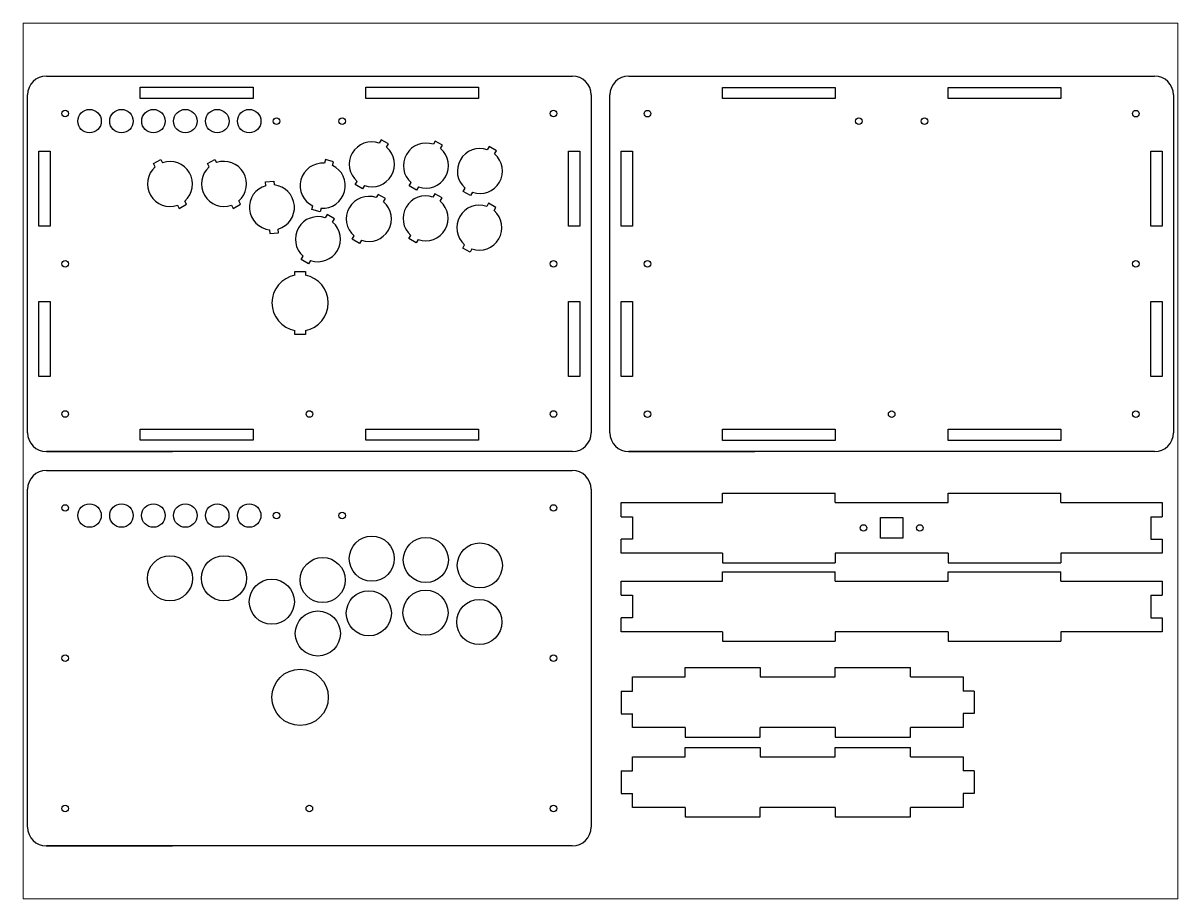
# Paper-space layout '布局1' of a CAD drawing. Header units: millimetres. Extents: x 26 to 231, y 20 to 176.
# The model-space entities are those that its viewports show. They can reach past a viewport. Long polylines and large blocks are cut down to what shows.
import ezdxf

# ---------------------------------------------------------------- set-up
doc = ezdxf.new("R2010")
doc.units = ezdxf.units.MM

msp = doc.modelspace()

# ---------------------------------------------------------------- linework, layer by layer
at = {"color": 7}
for p, q in [((10, 200), (290, 200)), ((319.97, 199.97), (599.97, 199.97)), ((60, 194), (120, 194)), ((60, 188), (60, 194)), ((120, 194), (120, 194)), ((120, 194), (120, 188)), ((180, 194), (240, 194)), ((180, 188), (180, 194)), ((240, 194), (240, 194)), ((240, 194), (240, 188)), ((369.97, 193.97), (429.97, 193.97)), ((369.97, 187.97), (369.97, 193.97)), ((429.97, 193.97), (429.97, 193.97)), ((429.97, 193.97), (429.97, 187.97)), ((489.97, 193.97), (549.97, 193.97)), ((489.97, 187.97), (489.97, 193.97)), ((549.97, 193.97), (549.97, 193.97)), ((549.97, 193.97), (549.97, 187.97)), ((0, 10), (0, 190)), ((120, 188), (60, 188)), ((60, 188), (60, 188)), ((120, 188), (120, 188)), ((240, 188), (180, 188)), ((180, 188), (180, 188)), ((240, 188), (240, 188)), ((300, 190), (300, 10)), ((309.97, 9.97), (309.97, 189.97)), ((429.97, 187.97), (369.97, 187.97)), ((369.97, 187.97), (369.97, 187.97)), ((429.97, 187.97), (429.97, 187.97)), ((549.97, 187.97), (489.97, 187.97)), ((489.97, 187.97), (489.97, 187.97)), ((549.97, 187.97), (549.97, 187.97)), ((609.97, 189.97), (609.97, 9.97)), ((6, 160), (12, 160)), ((6, 120), (6, 160)), ((12, 160), (12, 160)), ((12, 160), (12, 120)), ((288, 160), (294, 160)), ((288, 120), (288, 160)), ((294, 160), (294, 160)), ((294, 160), (294, 120)), ((315.97, 159.97), (321.97, 159.97)), ((315.97, 119.97), (315.97, 159.97)), ((321.97, 159.97), (321.97, 159.97)), ((321.97, 159.97), (321.97, 119.97)), ((597.97, 159.97), (603.97, 159.97)), ((597.97, 119.97), (597.97, 159.97)), ((603.97, 159.97), (603.97, 159.97)), ((603.97, 159.97), (603.97, 119.97)), ((12, 120), (6, 120)), ((6, 120), (6, 120)), ((12, 120), (12, 120)), ((294, 120), (288, 120)), ((288, 120), (288, 120)), ((294, 120), (294, 120)), ((321.97, 119.97), (315.97, 119.97)), ((315.97, 119.97), (315.97, 119.97)), ((321.97, 119.97), (321.97, 119.97)), ((603.97, 119.97), (597.97, 119.97)), ((597.97, 119.97), (597.97, 119.97)), ((603.97, 119.97), (603.97, 119.97)), ((6, 80), (12, 80)), ((6, 40), (6, 80)), ((12, 80), (12, 80)), ((12, 80), (12, 40)), ((288, 80), (294, 80)), ((288, 40), (288, 80)), ((294, 80), (294, 80)), ((294, 80), (294, 40)), ((315.97, 79.97), (321.97, 79.97)), ((315.97, 39.97), (315.97, 79.97)), ((321.97, 79.97), (321.97, 79.97)), ((321.97, 79.97), (321.97, 39.97)), ((597.97, 79.97), (603.97, 79.97)), ((597.97, 39.97), (597.97, 79.97)), ((603.97, 79.97), (603.97, 79.97)), ((603.97, 79.97), (603.97, 39.97)), ((12, 40), (6, 40)), ((6, 40), (6, 40)), ((12, 40), (12, 40)), ((294, 40), (288, 40)), ((288, 40), (288, 40)), ((294, 40), (294, 40)), ((321.97, 39.97), (315.97, 39.97)), ((315.97, 39.97), (315.97, 39.97)), ((321.97, 39.97), (321.97, 39.97)), ((603.97, 39.97), (597.97, 39.97)), ((597.97, 39.97), (597.97, 39.97)), ((603.97, 39.97), (603.97, 39.97)), ((60, 12), (120, 12)), ((60, 6), (60, 12)), ((120, 12), (120, 12)), ((120, 12), (120, 6)), ((180, 12), (240, 12)), ((180, 6), (180, 12)), ((240, 12), (240, 12)), ((240, 12), (240, 6)), ((369.97, 11.97), (429.97, 11.97)), ((369.97, 5.97), (369.97, 11.97)), ((429.97, 11.97), (429.97, 11.97)), ((429.97, 11.97), (429.97, 5.97)), ((489.97, 11.97), (549.97, 11.97)), ((489.97, 5.97), (489.97, 11.97)), ((549.97, 11.97), (549.97, 11.97)), ((549.97, 11.97), (549.97, 5.97)), ((9.98, 0), (77.13, 0)), ((120, 6), (60, 6)), ((60, 6), (60, 6)), ((120, 6), (120, 6)), ((240, 6), (180, 6)), ((180, 6), (180, 6)), ((240, 6), (240, 6)), ((429.97, 5.97), (369.97, 5.97)), ((369.97, 5.97), (369.97, 5.97)), ((429.97, 5.97), (429.97, 5.97)), ((549.97, 5.97), (489.97, 5.97)), ((489.97, 5.97), (489.97, 5.97)), ((549.97, 5.97), (549.97, 5.97)), ((290, 0), (10, 0)), ((319.96, -0.03), (387.11, -0.03)), ((599.97, -0.03), (319.97, -0.03)), ((9.97, -10.03), (289.97, -10.03)), ((-0.03, -200.03), (-0.03, -20.03)), ((299.97, -20.03), (299.97, -200.03)), ((369.97, -22.18), (429.97, -22.18)), ((489.97, -22.18), (549.97, -22.18)), ((315.97, -27.18), (369.97, -27.18)), ((315.97, -34.68), (315.97, -27.18)), ((429.97, -27.18), (489.97, -27.18)), ((549.97, -27.18), (603.97, -27.18)), ((603.97, -27.18), (603.97, -34.68)), ((315.97, -34.68), (321.97, -34.68)), ((321.97, -34.68), (321.97, -46.68)), ((453.97, -35.18), (465.97, -35.18)), ((453.97, -46.18), (453.97, -35.18)), ((465.97, -35.18), (465.97, -46.18)), ((597.97, -34.68), (597.97, -46.68)), ((597.97, -34.68), (603.97, -34.68)), ((315.97, -54.18), (315.97, -46.68)), ((321.97, -46.68), (315.97, -46.68)), ((465.97, -46.18), (453.97, -46.18)), ((597.97, -46.68), (603.97, -46.68)), ((603.97, -46.68), (603.97, -54.18)), ((369.97, -54.18), (315.97, -54.18)), ((489.97, -54.18), (429.97, -54.18)), ((603.97, -54.18), (549.97, -54.18)), ((369.97, -59.18), (429.97, -59.18)), ((489.97, -59.18), (549.97, -59.18)), ((369.97, -64.03), (429.97, -64.03)), ((489.97, -64.03), (549.97, -64.03)), ((315.97, -76.53), (315.97, -69.03)), ((315.97, -69.03), (369.97, -69.03)), ((429.97, -69.03), (489.97, -69.03)), ((549.97, -69.03), (603.97, -69.03)), ((603.97, -69.03), (603.97, -76.53)), ((315.97, -76.53), (321.97, -76.53)), ((321.97, -76.53), (321.97, -88.53)), ((597.97, -76.53), (597.97, -88.53)), ((597.97, -76.53), (603.97, -76.53)), ((315.97, -96.03), (315.97, -88.53)), ((321.97, -88.53), (315.97, -88.53)), ((597.97, -88.53), (603.97, -88.53)), ((603.97, -88.53), (603.97, -96.03)), ((369.97, -96.03), (315.97, -96.03)), ((489.97, -96.03), (429.97, -96.03)), ((603.97, -96.03), (549.97, -96.03)), ((369.97, -101.03), (429.97, -101.03)), ((489.97, -101.03), (549.97, -101.03)), ((349.97, -115.03), (389.97, -115.03)), ((429.97, -115.03), (469.97, -115.03)), ((321.97, -120.03), (349.97, -120.03)), ((321.97, -127.53), (321.97, -120.03)), ((389.97, -120.03), (429.97, -120.03)), ((469.97, -120.03), (497.97, -120.03)), ((497.97, -120.03), (497.97, -127.53)), ((315.97, -127.53), (315.97, -139.53)), ((315.97, -127.53), (321.97, -127.53)), ((503.97, -127.53), (497.97, -127.53)), ((503.97, -127.53), (503.97, -139.53)), ((316.04, -139.64), (322.04, -139.64)), ((321.97, -147.03), (321.97, -139.53)), ((503.97, -139.53), (497.97, -139.53)), ((497.97, -139.53), (497.97, -147.03)), ((349.97, -147.03), (321.97, -147.03)), ((429.97, -147.03), (389.97, -147.03)), ((497.97, -147.03), (469.97, -147.03)), ((349.97, -152.03), (389.97, -152.03)), ((429.97, -152.03), (469.97, -152.03)), ((349.97, -157.53), (389.97, -157.53)), ((429.97, -157.53), (469.97, -157.53)), ((321.97, -162.53), (349.97, -162.53)), ((321.97, -170.03), (321.97, -162.53)), ((389.97, -162.53), (429.97, -162.53)), ((469.97, -162.53), (497.97, -162.53)), ((497.97, -162.53), (497.97, -170.03)), ((315.97, -170.03), (315.97, -182.03)), ((315.97, -170.03), (321.97, -170.03)), ((503.97, -170.03), (497.97, -170.03)), ((503.97, -170.03), (503.97, -182.03)), ((316.04, -182.14), (322.04, -182.14)), ((321.97, -189.53), (321.97, -182.03)), ((497.97, -182.03), (497.97, -189.53)), ((503.97, -182.03), (497.97, -182.03)), ((349.97, -189.53), (321.97, -189.53)), ((429.97, -189.53), (389.97, -189.53)), ((497.97, -189.53), (469.97, -189.53)), ((349.97, -194.53), (389.97, -194.53)), ((429.97, -194.53), (469.97, -194.53)), ((9.96, -210.03), (77.11, -210.03)), ((289.97, -210.03), (9.97, -210.03))]:
    msp.add_line(p, q, dxfattribs=at)
for p, q in [((369.97, -27.18), (369.97, -22.18)), ((429.97, -27.18), (429.97, -22.18)), ((489.97, -27.18), (489.97, -22.18)), ((549.97, -27.18), (549.97, -22.18)), ((369.97, -54.18), (369.97, -59.18)), ((429.97, -54.18), (429.97, -59.18)), ((489.97, -54.18), (489.97, -59.18)), ((549.97, -54.18), (549.97, -59.18)), ((369.97, -69.03), (369.97, -64.03)), ((429.97, -69.03), (429.97, -64.03)), ((489.97, -69.03), (489.97, -64.03)), ((549.97, -69.03), (549.97, -64.03)), ((369.97, -96.03), (369.97, -101.03)), ((429.97, -96.03), (429.97, -101.03)), ((489.97, -96.03), (489.97, -101.03)), ((549.97, -96.03), (549.97, -101.03)), ((349.97, -120.03), (349.97, -115.03)), ((389.97, -115.03), (389.97, -120.03)), ((429.97, -120.03), (429.97, -115.03)), ((469.97, -120.03), (469.97, -115.03)), ((349.97, -147.03), (349.97, -152.03)), ((389.97, -152.03), (389.97, -147.03)), ((429.97, -147.03), (429.97, -152.03)), ((469.97, -152.03), (469.97, -147.03)), ((349.97, -162.53), (349.97, -157.53)), ((389.97, -157.53), (389.97, -162.53)), ((429.97, -162.53), (429.97, -157.53)), ((469.97, -162.53), (469.97, -157.53)), ((349.97, -189.53), (349.97, -194.53)), ((389.97, -194.53), (389.97, -189.53)), ((429.97, -189.53), (429.97, -194.53)), ((469.97, -194.53), (469.97, -189.53))]:
    msp.add_line(p, q)
for points in [[(191.09, 162.08), (192.09, 163.82), (188.2, 166.07), (187.2, 164.33)], [(219.88, 161.38), (220.88, 163.12), (216.99, 165.37), (215.99, 163.63)], [(248.6, 158.48), (249.6, 160.22), (245.71, 162.47), (244.71, 160.73)], [(67.96, 151.6), (66.96, 153.34), (70.85, 155.59), (71.85, 153.85)], [(96.7, 151.64), (95.7, 153.38), (99.59, 155.63), (100.59, 153.89)], [(162.32, 152.4), (162.84, 154.34), (158.5, 155.5), (157.98, 153.57)], [(126.77, 141.61), (126.6, 143.6), (131.08, 143.99), (131.25, 142)], [(179.3, 141.67), (178.3, 139.93), (174.41, 142.18), (175.41, 143.92)], [(208.09, 140.97), (207.08, 139.24), (203.19, 141.49), (204.2, 143.22)], [(189.5, 133), (190.5, 134.74), (186.61, 136.99), (185.61, 135.25)], [(219.69, 133.31), (220.69, 135.05), (216.8, 137.3), (215.8, 135.56)], [(236.81, 138.07), (235.81, 136.33), (231.92, 138.58), (232.92, 140.32)], [(79.75, 131.19), (80.75, 129.45), (84.64, 131.7), (83.64, 133.44)], [(108.49, 131.23), (109.49, 129.49), (113.38, 131.74), (112.38, 133.48)], [(156.22, 129.63), (155.7, 127.7), (151.36, 128.86), (151.88, 130.8)], [(248.3, 128.31), (249.3, 130.05), (245.41, 132.3), (244.41, 130.56)], [(162.38, 122.21), (163.38, 123.95), (159.49, 126.2), (158.49, 124.46)], [(128.83, 118.12), (129, 116.13), (133.48, 116.52), (133.31, 118.51)], [(177.71, 112.59), (176.71, 110.85), (172.82, 113.1), (173.82, 114.84)], [(207.9, 112.9), (206.9, 111.16), (203.01, 113.41), (204.01, 115.15)], [(236.51, 107.9), (235.51, 106.16), (231.62, 108.41), (232.62, 110.15)], [(150.59, 101.8), (149.59, 100.06), (145.7, 102.31), (146.7, 104.05)], [(142.27, 93.89), (142.27, 95.89), (147.87, 95.89), (147.87, 93.89)], [(147.87, 64.41), (147.87, 62.41), (142.27, 62.41), (142.27, 64.41)]]:
    msp.add_lwpolyline(points)
for centre, radius in [((20, 180), 1.75), ((32.97, 175.97), 6.25), ((49.97, 175.97), 6.25), ((66.97, 175.97), 6.25), ((83.97, 175.97), 6.25), ((100.97, 175.97), 6.25), ((117.97, 175.97), 6.25), ((280, 180), 1.75), ((329.97, 179.97), 1.75), ((589.97, 179.97), 1.75), ((132.5, 176), 1.75), ((167.5, 176), 1.75), ((442.47, 175.97), 1.75), ((477.47, 175.97), 1.75), ((20, 100), 1.75), ((280, 100), 1.75), ((329.97, 99.97), 1.75), ((589.97, 99.97), 1.75), ((20, 20), 1.75), ((150, 20), 1.75), ((280, 20), 1.75), ((329.97, 19.97), 1.75), ((459.97, 19.97), 1.75), ((589.97, 19.97), 1.75), ((19.97, -30.03), 1.75), ((32.95, -34.07), 6.25), ((49.95, -34.07), 6.25), ((66.95, -34.07), 6.25), ((83.95, -34.07), 6.25), ((100.95, -34.07), 6.25), ((117.95, -34.07), 6.25), ((279.97, -30.03), 1.75), ((132.47, -34.03), 1.75), ((167.47, -34.03), 1.75), ((444.97, -40.68), 1.75), ((474.97, -40.68), 1.75), ((183.22, -57.03), 12), ((212.01, -57.73), 12), ((240.73, -60.63), 12), ((75.77, -67.51), 12), ((104.51, -67.47), 12), ((157.07, -68.43), 12), ((130.01, -79.97), 12), ((181.63, -86.11), 12), ((211.82, -85.8), 12), ((240.43, -90.8), 12), ((154.51, -96.9), 12), ((19.97, -110.03), 1.75), ((279.97, -110.03), 1.75), ((145.04, -130.88), 15), ((19.97, -190.03), 1.75), ((149.97, -190.03), 1.75), ((279.97, -190.03), 1.75)]:
    msp.add_circle(centre, radius, dxfattribs=at)
for centre, start, end in [((10, 190), 90, 180), ((290, 190), 0, 90), ((319.97, 189.97), 90, 180), ((599.97, 189.97), 0, 90), ((10, 10), 180, 270), ((290, 10), 270, 0), ((319.97, 9.97), 180, 270), ((599.97, 9.97), 270, 0), ((9.97, -20.03), 90, 180), ((289.97, -20.03), 0, 90), ((9.97, -200.03), 180, 270), ((289.97, -200.03), 270, 0)]:
    msp.add_arc(centre, 10, start, end, dxfattribs=at)
at = {"color": 0}
for centre, radius, start, end in [((183.25, 153), 12, 70.80692, 229.19308), ((183.25, 153), 12, 250.80692, 49.19308), ((212.04, 152.3), 12, 70.80692, 229.19308), ((212.04, 152.3), 12, 250.80692, 49.19308), ((240.76, 149.4), 12, 70.80692, 229.19308), ((75.8, 142.52), 12, 310.80692, 109.19308), ((104.54, 142.56), 12, 310.80692, 109.19308), ((240.76, 149.4), 12, 250.80692, 49.19308), ((75.8, 142.52), 12, 130.80692, 289.19308), ((104.54, 142.56), 12, 130.80692, 289.19308), ((157.1, 141.6), 12, 85.80692, 244.19308), ((157.1, 141.6), 12, 265.80692, 64.19308), ((130.04, 130.06), 12, 105.80692, 264.19308), ((130.04, 130.06), 12, 285.80692, 84.19308), ((181.66, 123.92), 12, 70.80692, 229.19308), ((211.85, 124.23), 12, 70.80692, 229.19308), ((181.66, 123.92), 12, 250.80692, 49.19308), ((211.85, 124.23), 12, 250.80692, 49.19308), ((240.46, 119.23), 12, 70.80692, 229.19308), ((154.54, 113.13), 12, 70.80692, 229.19308), ((240.46, 119.23), 12, 250.80692, 49.19308), ((154.54, 113.13), 12, 250.80692, 49.19308), ((145.07, 79.15), 15, 100.75832, 259.24168), ((145.07, 79.15), 15, 280.75832, 79.24168)]:
    msp.add_arc(centre, radius, start, end, dxfattribs=at)

psp = doc.layouts.new('布局1')

# ---------------------------------------------------------------- viewports
at = {"layer": '0', "view_target_point": (304.97, -5.02)}
psp.add_viewport(center=(128.5, 97.5), size=(205.6, 156), view_center_point=(0, 0), view_height=466.4377, dxfattribs=at)

doc.saveas('drawing.dxf')
